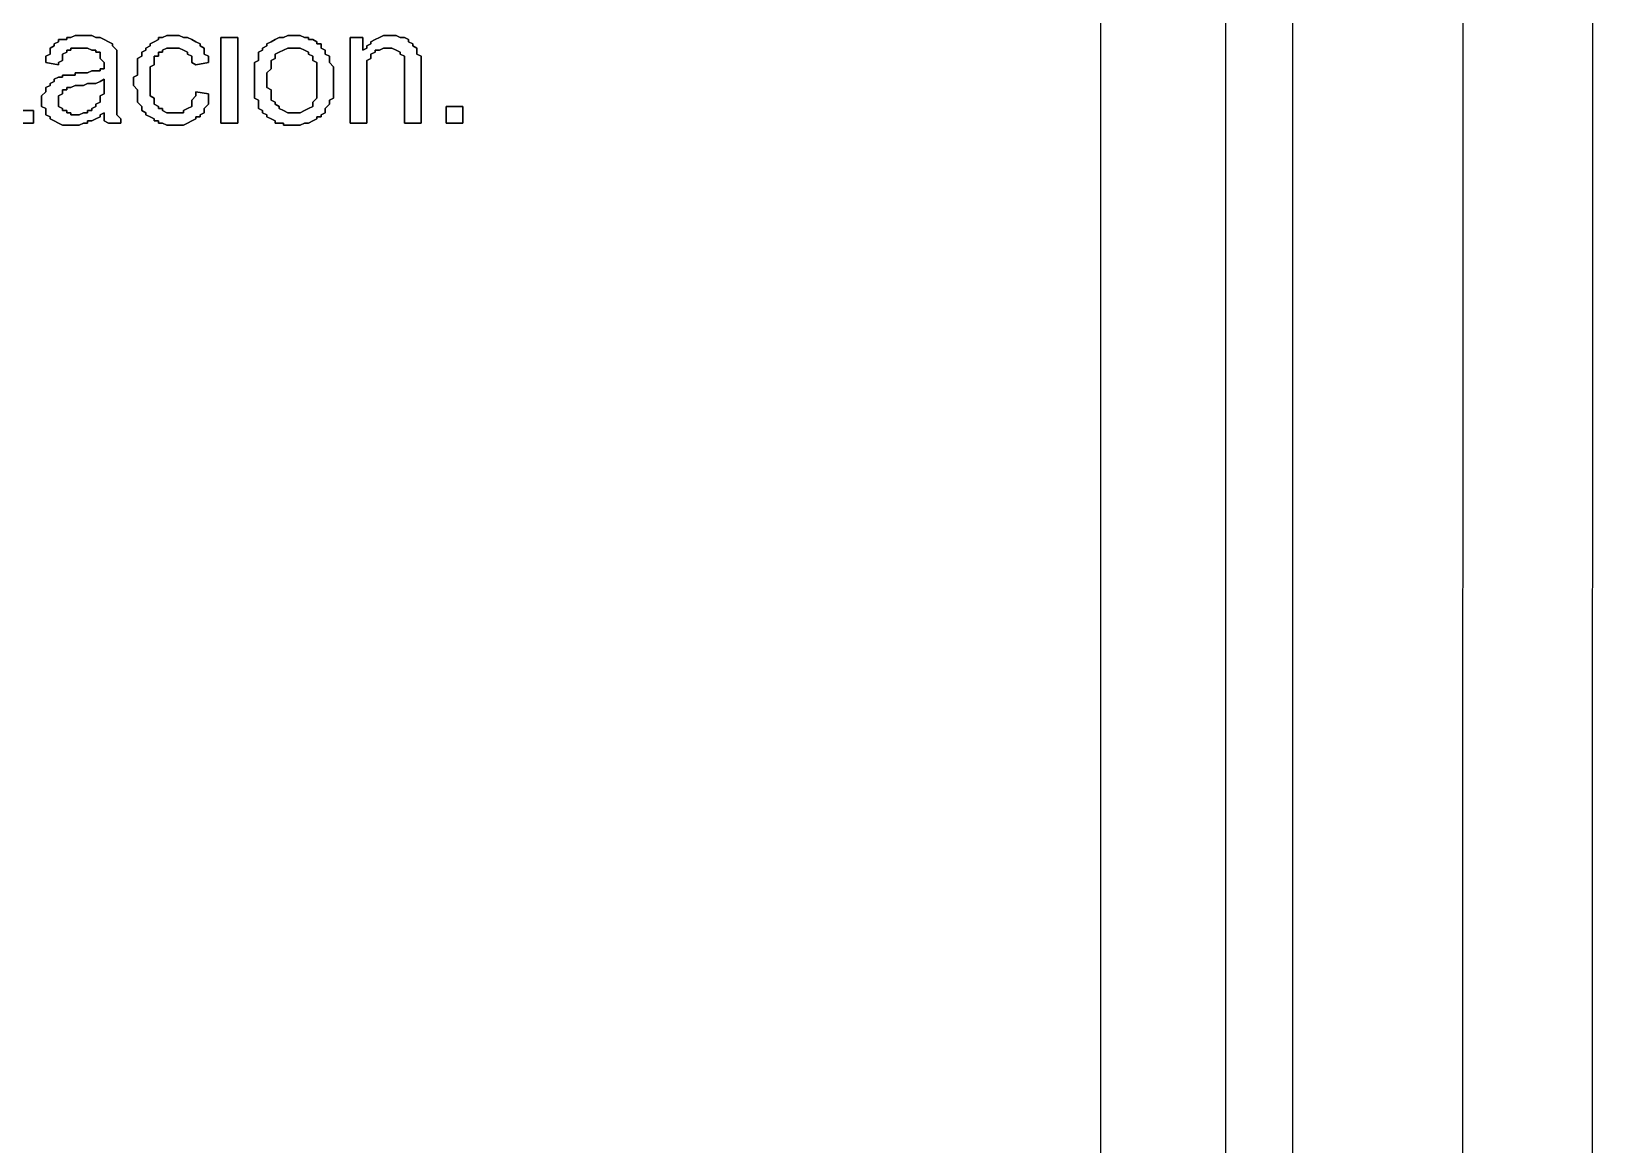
# Model space of a CAD drawing. Header units: metres. Extents: x 2.9 to 42.8, y 1.7 to 28.7.
# Drawn here: x 41.45 to 42.774, y 14.062 to 15.004 of the extents above; entities that cross this region are included whole.
import ezdxf

# ---------------------------------------------------------------- set-up
doc = ezdxf.new("R2010")
doc.units = ezdxf.units.M
doc.layers.add('GRIS', color=8, linetype='Continuous')
doc.layers.add('RGB_000_184_184', color=7, linetype='Continuous', true_color=0x00b8b8)

msp = doc.modelspace()

# ---------------------------------------------------------------- linework, layer by layer
at = {"layer": 'GRIS', "lineweight": -3}
for points in [[(41.4761, 14.9966), (41.4726, 14.9966), (41.4761, 14.9966)], [(41.4726, 14.9966), (41.4726, 14.9948), (41.4726, 14.9966)], [(41.4796, 14.9966), (41.4761, 14.9966), (41.4796, 14.9966)], [(41.4831, 14.9983), (41.4796, 14.9983), (41.4831, 14.9983)], [(41.4796, 14.9983), (41.4796, 14.9966), (41.4796, 14.9983)], [(41.4867, 15.0001), (41.4831, 14.9983), (41.4867, 15.0001)], [(41.4902, 15.0001), (41.4867, 15.0001), (41.4902, 15.0001)], [(41.4937, 15.0001), (41.4902, 15.0001), (41.4937, 15.0001)], [(41.4973, 15.0001), (41.4937, 15.0001), (41.4973, 15.0001)], [(41.5008, 15.0001), (41.4973, 15.0001), (41.5008, 15.0001)], [(41.5043, 14.9983), (41.5008, 15.0001), (41.5043, 14.9983)], [(41.5078, 14.9983), (41.5043, 14.9983), (41.5078, 14.9983)], [(41.5114, 14.9966), (41.5078, 14.9983), (41.5114, 14.9966)], [(41.5149, 14.9948), (41.5114, 14.9966), (41.5149, 14.9948)], [(41.5572, 14.9966), (41.5537, 14.9948), (41.5572, 14.9966)], [(41.5607, 14.9983), (41.5572, 14.9983), (41.5607, 14.9983)], [(41.5572, 14.9983), (41.5572, 14.9966), (41.5572, 14.9983)], [(41.5643, 15.0001), (41.5607, 14.9983), (41.5643, 15.0001)], [(41.5678, 15.0001), (41.5643, 15.0001), (41.5678, 15.0001)], [(41.5713, 15.0001), (41.5678, 15.0001), (41.5713, 15.0001)], [(41.5749, 15.0001), (41.5713, 15.0001), (41.5749, 15.0001)], [(41.5784, 14.9983), (41.5749, 15.0001), (41.5784, 14.9983)], [(41.5819, 14.9983), (41.5784, 14.9983), (41.5819, 14.9983)], [(41.5854, 14.9966), (41.5819, 14.9983), (41.5854, 14.9966)], [(41.589, 14.9948), (41.5854, 14.9966), (41.589, 14.9948)], [(41.6243, 14.9983), (41.6101, 14.9983), (41.6243, 14.9983)], [(41.6101, 14.9983), (41.6101, 14.926), (41.6101, 14.9983)], [(41.6243, 14.926), (41.6243, 14.9983), (41.6243, 14.926)], [(41.656, 14.9966), (41.6525, 14.9948), (41.656, 14.9966)], [(41.6595, 14.9983), (41.656, 14.9966), (41.6595, 14.9983)], [(41.6631, 14.9983), (41.6595, 14.9983), (41.6631, 14.9983)], [(41.6666, 15.0001), (41.6631, 14.9983), (41.6666, 15.0001)], [(41.6701, 15.0001), (41.6666, 15.0001), (41.6701, 15.0001)], [(41.6736, 15.0001), (41.6701, 15.0001), (41.6736, 15.0001)], [(41.6772, 15.0001), (41.6736, 15.0001), (41.6772, 15.0001)], [(41.6807, 14.9983), (41.6772, 15.0001), (41.6807, 14.9983)], [(41.6842, 14.9983), (41.6807, 14.9983), (41.6842, 14.9983)], [(41.6842, 14.9966), (41.6842, 14.9983), (41.6842, 14.9966)], [(41.6878, 14.9966), (41.6842, 14.9966), (41.6878, 14.9966)], [(41.6913, 14.9948), (41.6878, 14.9966), (41.6913, 14.9948)], [(41.7301, 14.9983), (41.7195, 14.9983), (41.7301, 14.9983)], [(41.7195, 14.9983), (41.7195, 14.926), (41.7195, 14.9983)], [(41.7301, 14.9878), (41.7301, 14.9983), (41.7301, 14.9878)], [(41.7407, 14.9966), (41.7371, 14.9948), (41.7407, 14.9966)], [(41.7442, 14.9983), (41.7407, 14.9966), (41.7442, 14.9983)], [(41.7477, 15.0001), (41.7442, 14.9983), (41.7477, 15.0001)], [(41.7512, 15.0001), (41.7477, 15.0001), (41.7512, 15.0001)], [(41.7548, 15.0001), (41.7512, 15.0001), (41.7548, 15.0001)], [(41.7583, 15.0001), (41.7548, 15.0001), (41.7583, 15.0001)], [(41.7618, 14.9983), (41.7583, 15.0001), (41.7618, 14.9983)], [(41.7654, 14.9983), (41.7618, 14.9983), (41.7654, 14.9983)], [(41.7689, 14.9966), (41.7654, 14.9983), (41.7689, 14.9966)], [(41.7689, 14.9948), (41.7689, 14.9966), (41.7689, 14.9948)], [(41.4655, 14.9842), (41.462, 14.9825), (41.4655, 14.9842)], [(41.462, 14.9825), (41.462, 14.9807), (41.462, 14.9825)], [(41.469, 14.9913), (41.4655, 14.9895), (41.469, 14.9913)], [(41.4655, 14.9895), (41.4655, 14.9878), (41.4655, 14.9895)], [(41.4655, 14.9878), (41.4655, 14.9842), (41.4655, 14.9878)], [(41.4726, 14.9948), (41.469, 14.9931), (41.4726, 14.9948)], [(41.469, 14.9931), (41.469, 14.9913), (41.469, 14.9931)], [(41.4761, 14.9842), (41.4796, 14.986), (41.4761, 14.9842)], [(41.4761, 14.9825), (41.4761, 14.9842), (41.4761, 14.9825)], [(41.4761, 14.9789), (41.4761, 14.9825), (41.4761, 14.9789)], [(41.4796, 14.986), (41.4796, 14.9878), (41.4796, 14.986)], [(41.4796, 14.9878), (41.4831, 14.9878), (41.4796, 14.9878)], [(41.4831, 14.9878), (41.4831, 14.9895), (41.4831, 14.9878)], [(41.4831, 14.9895), (41.4867, 14.9895), (41.4831, 14.9895)], [(41.4867, 14.9895), (41.4902, 14.9895), (41.4867, 14.9895)], [(41.4902, 14.9895), (41.4937, 14.9895), (41.4902, 14.9895)], [(41.4937, 14.9895), (41.4973, 14.9895), (41.4937, 14.9895)], [(41.4973, 14.9895), (41.5008, 14.9878), (41.4973, 14.9895)], [(41.5008, 14.9878), (41.5043, 14.9878), (41.5008, 14.9878)], [(41.5043, 14.9878), (41.5043, 14.986), (41.5043, 14.9878)], [(41.5043, 14.986), (41.5078, 14.986), (41.5043, 14.986)], [(41.5078, 14.986), (41.5078, 14.9842), (41.5078, 14.986)], [(41.5078, 14.9842), (41.5078, 14.9825), (41.5078, 14.9842)], [(41.5078, 14.9825), (41.5078, 14.9807), (41.5078, 14.9825)], [(41.5184, 14.9931), (41.5149, 14.9948), (41.5184, 14.9931)], [(41.5184, 14.9913), (41.5184, 14.9931), (41.5184, 14.9913)], [(41.5219, 14.9878), (41.5184, 14.9913), (41.5219, 14.9878)], [(41.5219, 14.986), (41.5219, 14.9878), (41.5219, 14.986)], [(41.5219, 14.9842), (41.5219, 14.986), (41.5219, 14.9842)], [(41.5219, 14.9825), (41.5219, 14.9842), (41.5219, 14.9825)], [(41.5219, 14.9807), (41.5219, 14.9825), (41.5219, 14.9807)], [(41.5431, 14.9825), (41.5396, 14.9807), (41.5431, 14.9825)], [(41.5466, 14.9878), (41.5431, 14.986), (41.5466, 14.9878)], [(41.5431, 14.986), (41.5431, 14.9842), (41.5431, 14.986)], [(41.5431, 14.9842), (41.5431, 14.9825), (41.5431, 14.9842)], [(41.5502, 14.9913), (41.5466, 14.9895), (41.5502, 14.9913)], [(41.5466, 14.9895), (41.5466, 14.9878), (41.5466, 14.9895)], [(41.5537, 14.9948), (41.5502, 14.9931), (41.5537, 14.9948)], [(41.5502, 14.9931), (41.5502, 14.9913), (41.5502, 14.9931)], [(41.5537, 14.9807), (41.5537, 14.9825), (41.5537, 14.9807)], [(41.5537, 14.9825), (41.5572, 14.9825), (41.5537, 14.9825)], [(41.5572, 14.9842), (41.5572, 14.986), (41.5572, 14.9842)], [(41.5572, 14.986), (41.5607, 14.986), (41.5572, 14.986)], [(41.5572, 14.9825), (41.5572, 14.9842), (41.5572, 14.9825)], [(41.5607, 14.9878), (41.5643, 14.9895), (41.5607, 14.9878)], [(41.5607, 14.986), (41.5607, 14.9878), (41.5607, 14.986)], [(41.5643, 14.9895), (41.5678, 14.9895), (41.5643, 14.9895)], [(41.5678, 14.9895), (41.5713, 14.9895), (41.5678, 14.9895)], [(41.5713, 14.9895), (41.5749, 14.9895), (41.5713, 14.9895)], [(41.5749, 14.9895), (41.5784, 14.9878), (41.5749, 14.9895)], [(41.5784, 14.9878), (41.5819, 14.986), (41.5784, 14.9878)], [(41.5819, 14.986), (41.5819, 14.9842), (41.5819, 14.986)], [(41.5819, 14.9842), (41.5854, 14.9825), (41.5819, 14.9842)], [(41.5854, 14.9825), (41.5854, 14.9807), (41.5854, 14.9825)], [(41.5925, 14.9931), (41.589, 14.9948), (41.5925, 14.9931)], [(41.5925, 14.9913), (41.5925, 14.9931), (41.5925, 14.9913)], [(41.596, 14.9895), (41.5925, 14.9913), (41.596, 14.9895)], [(41.596, 14.9878), (41.596, 14.9895), (41.596, 14.9878)], [(41.596, 14.9842), (41.596, 14.9878), (41.596, 14.9842)], [(41.5996, 14.9825), (41.596, 14.9842), (41.5996, 14.9825)], [(41.5996, 14.9807), (41.5996, 14.9825), (41.5996, 14.9807)], [(41.6454, 14.9878), (41.6419, 14.986), (41.6454, 14.9878)], [(41.6419, 14.986), (41.6419, 14.9842), (41.6419, 14.986)], [(41.6419, 14.9842), (41.6419, 14.9825), (41.6419, 14.9842)], [(41.6419, 14.9825), (41.6419, 14.9789), (41.6419, 14.9825)], [(41.6489, 14.9913), (41.6454, 14.9895), (41.6489, 14.9913)], [(41.6454, 14.9895), (41.6454, 14.9878), (41.6454, 14.9895)], [(41.6525, 14.9948), (41.6489, 14.9931), (41.6525, 14.9948)], [(41.6489, 14.9931), (41.6489, 14.9913), (41.6489, 14.9931)], [(41.656, 14.9842), (41.6595, 14.986), (41.656, 14.9842)], [(41.656, 14.9825), (41.656, 14.9842), (41.656, 14.9825)], [(41.656, 14.9807), (41.656, 14.9825), (41.656, 14.9807)], [(41.6595, 14.986), (41.6631, 14.9878), (41.6595, 14.986)], [(41.6631, 14.9878), (41.6666, 14.9895), (41.6631, 14.9878)], [(41.6666, 14.9895), (41.6701, 14.9895), (41.6666, 14.9895)], [(41.6701, 14.9895), (41.6736, 14.9895), (41.6701, 14.9895)], [(41.6736, 14.9895), (41.6772, 14.9895), (41.6736, 14.9895)], [(41.6772, 14.9895), (41.6807, 14.9878), (41.6772, 14.9895)], [(41.6807, 14.9878), (41.6842, 14.986), (41.6807, 14.9878)], [(41.6842, 14.986), (41.6842, 14.9842), (41.6842, 14.986)], [(41.6842, 14.9842), (41.6878, 14.9825), (41.6842, 14.9842)], [(41.6878, 14.9825), (41.6878, 14.9807), (41.6878, 14.9825)], [(41.6913, 14.9931), (41.6913, 14.9948), (41.6913, 14.9931)], [(41.6948, 14.9931), (41.6913, 14.9931), (41.6948, 14.9931)], [(41.6948, 14.9913), (41.6948, 14.9931), (41.6948, 14.9913)], [(41.6948, 14.9895), (41.6948, 14.9913), (41.6948, 14.9895)], [(41.6983, 14.9878), (41.6948, 14.9895), (41.6983, 14.9878)], [(41.6983, 14.986), (41.6983, 14.9878), (41.6983, 14.986)], [(41.6983, 14.9842), (41.6983, 14.986), (41.6983, 14.9842)], [(41.7019, 14.9825), (41.6983, 14.9842), (41.7019, 14.9825)], [(41.7019, 14.9807), (41.7019, 14.9825), (41.7019, 14.9807)], [(41.7336, 14.9895), (41.7301, 14.9878), (41.7336, 14.9895)], [(41.7371, 14.9931), (41.7336, 14.9913), (41.7371, 14.9931)], [(41.7336, 14.9913), (41.7336, 14.9895), (41.7336, 14.9913)], [(41.7371, 14.9948), (41.7371, 14.9931), (41.7371, 14.9948)], [(41.7371, 14.9842), (41.7407, 14.986), (41.7371, 14.9842)], [(41.7371, 14.9825), (41.7371, 14.9842), (41.7371, 14.9825)], [(41.7371, 14.9807), (41.7371, 14.9825), (41.7371, 14.9807)], [(41.7407, 14.986), (41.7407, 14.9878), (41.7407, 14.986)], [(41.7407, 14.9878), (41.7442, 14.9878), (41.7407, 14.9878)], [(41.7442, 14.9878), (41.7477, 14.9895), (41.7442, 14.9878)], [(41.7477, 14.9895), (41.7512, 14.9895), (41.7477, 14.9895)], [(41.7512, 14.9895), (41.7548, 14.9895), (41.7512, 14.9895)], [(41.7548, 14.9895), (41.7583, 14.9878), (41.7548, 14.9895)], [(41.7583, 14.9878), (41.7618, 14.986), (41.7583, 14.9878)], [(41.7618, 14.986), (41.7618, 14.9842), (41.7618, 14.986)], [(41.7618, 14.9842), (41.7654, 14.9825), (41.7618, 14.9842)], [(41.7654, 14.9825), (41.7654, 14.9807), (41.7654, 14.9825)], [(41.7724, 14.9931), (41.7689, 14.9948), (41.7724, 14.9931)], [(41.7724, 14.9913), (41.7724, 14.9931), (41.7724, 14.9913)], [(41.7759, 14.9895), (41.7724, 14.9913), (41.7759, 14.9895)], [(41.7759, 14.9878), (41.7759, 14.9895), (41.7759, 14.9878)], [(41.7759, 14.9842), (41.7759, 14.9878), (41.7759, 14.9842)], [(41.7795, 14.9825), (41.7759, 14.9842), (41.7795, 14.9825)], [(41.7795, 14.9807), (41.7795, 14.9825), (41.7795, 14.9807)], [(41.462, 14.9807), (41.462, 14.9772), (41.462, 14.9807)], [(41.462, 14.9772), (41.4726, 14.9754), (41.462, 14.9772)], [(41.4726, 14.9772), (41.4761, 14.9789), (41.4726, 14.9772)], [(41.4726, 14.9754), (41.4726, 14.9772), (41.4726, 14.9754)], [(41.5008, 14.9701), (41.4973, 14.9684), (41.5008, 14.9701)], [(41.5043, 14.9701), (41.5008, 14.9701), (41.5043, 14.9701)], [(41.5078, 14.9701), (41.5043, 14.9701), (41.5078, 14.9701)], [(41.5078, 14.9807), (41.5114, 14.9772), (41.5078, 14.9807)], [(41.5114, 14.9719), (41.5078, 14.9719), (41.5114, 14.9719)], [(41.5078, 14.9719), (41.5078, 14.9701), (41.5078, 14.9719)], [(41.5114, 14.9772), (41.5114, 14.9754), (41.5114, 14.9772)], [(41.5114, 14.9754), (41.5114, 14.9719), (41.5114, 14.9754)], [(41.5219, 14.9772), (41.5219, 14.9807), (41.5219, 14.9772)], [(41.5219, 14.9754), (41.5219, 14.9772), (41.5219, 14.9754)], [(41.5219, 14.9719), (41.5219, 14.9754), (41.5219, 14.9719)], [(41.5219, 14.956), (41.5219, 14.9719), (41.5219, 14.956)], [(41.5396, 14.9807), (41.5396, 14.9789), (41.5396, 14.9807)], [(41.5396, 14.9789), (41.5396, 14.9772), (41.5396, 14.9789)], [(41.5396, 14.9772), (41.5396, 14.9737), (41.5396, 14.9772)], [(41.5396, 14.9737), (41.5396, 14.9719), (41.5396, 14.9737)], [(41.5396, 14.9719), (41.5396, 14.9701), (41.5396, 14.9719)], [(41.5396, 14.9701), (41.5396, 14.9666), (41.5396, 14.9701)], [(41.5502, 14.9737), (41.5537, 14.9754), (41.5502, 14.9737)], [(41.5502, 14.9719), (41.5502, 14.9737), (41.5502, 14.9719)], [(41.5502, 14.9684), (41.5502, 14.9719), (41.5502, 14.9684)], [(41.5537, 14.9789), (41.5537, 14.9807), (41.5537, 14.9789)], [(41.5537, 14.9754), (41.5537, 14.9789), (41.5537, 14.9754)], [(41.5854, 14.9807), (41.5854, 14.9772), (41.5854, 14.9807)], [(41.5854, 14.9772), (41.589, 14.9754), (41.5854, 14.9772)], [(41.589, 14.9754), (41.5996, 14.9772), (41.589, 14.9754)], [(41.5996, 14.9772), (41.5996, 14.9807), (41.5996, 14.9772)], [(41.6419, 14.9789), (41.6384, 14.9772), (41.6419, 14.9789)], [(41.6384, 14.9772), (41.6384, 14.9754), (41.6384, 14.9772)], [(41.6384, 14.9754), (41.6384, 14.9719), (41.6384, 14.9754)], [(41.6384, 14.9719), (41.6384, 14.9701), (41.6384, 14.9719)], [(41.6384, 14.9701), (41.6384, 14.9684), (41.6384, 14.9701)], [(41.6489, 14.9684), (41.6525, 14.9719), (41.6489, 14.9684)], [(41.6525, 14.9789), (41.656, 14.9807), (41.6525, 14.9789)], [(41.6525, 14.9772), (41.6525, 14.9789), (41.6525, 14.9772)], [(41.6525, 14.9754), (41.6525, 14.9772), (41.6525, 14.9754)], [(41.6525, 14.9737), (41.6525, 14.9754), (41.6525, 14.9737)], [(41.6525, 14.9719), (41.6525, 14.9737), (41.6525, 14.9719)], [(41.6878, 14.9807), (41.6878, 14.9789), (41.6878, 14.9807)], [(41.6878, 14.9789), (41.6913, 14.9772), (41.6878, 14.9789)], [(41.6913, 14.9772), (41.6913, 14.9754), (41.6913, 14.9772)], [(41.6913, 14.9754), (41.6913, 14.9737), (41.6913, 14.9754)], [(41.6913, 14.9737), (41.6913, 14.9701), (41.6913, 14.9737)], [(41.6913, 14.9701), (41.6913, 14.9684), (41.6913, 14.9701)], [(41.7019, 14.9789), (41.7019, 14.9807), (41.7019, 14.9789)], [(41.7019, 14.9772), (41.7019, 14.9789), (41.7019, 14.9772)], [(41.7054, 14.9737), (41.7019, 14.9772), (41.7054, 14.9737)], [(41.7054, 14.9719), (41.7054, 14.9737), (41.7054, 14.9719)], [(41.7054, 14.9701), (41.7054, 14.9719), (41.7054, 14.9701)], [(41.7054, 14.9666), (41.7054, 14.9701), (41.7054, 14.9666)], [(41.7336, 14.9789), (41.7371, 14.9807), (41.7336, 14.9789)], [(41.7336, 14.9772), (41.7336, 14.9789), (41.7336, 14.9772)], [(41.7336, 14.9754), (41.7336, 14.9772), (41.7336, 14.9754)], [(41.7336, 14.9737), (41.7336, 14.9754), (41.7336, 14.9737)], [(41.7336, 14.9701), (41.7336, 14.9737), (41.7336, 14.9701)], [(41.7336, 14.9666), (41.7336, 14.9701), (41.7336, 14.9666)], [(41.7654, 14.9807), (41.7654, 14.9772), (41.7654, 14.9807)], [(41.7654, 14.9772), (41.7654, 14.9754), (41.7654, 14.9772)], [(41.7654, 14.9754), (41.7654, 14.9737), (41.7654, 14.9754)], [(41.7654, 14.9737), (41.7654, 14.9701), (41.7654, 14.9737)], [(41.7654, 14.9701), (41.7654, 14.926), (41.7654, 14.9701)], [(41.7795, 14.9789), (41.7795, 14.9807), (41.7795, 14.9789)], [(41.7795, 14.9754), (41.7795, 14.9789), (41.7795, 14.9754)], [(41.7795, 14.9737), (41.7795, 14.9754), (41.7795, 14.9737)], [(41.7795, 14.9701), (41.7795, 14.9737), (41.7795, 14.9701)], [(41.7795, 14.926), (41.7795, 14.9701), (41.7795, 14.926)], [(41.4655, 14.9578), (41.462, 14.956), (41.4655, 14.9578)], [(41.462, 14.956), (41.462, 14.9542), (41.462, 14.956)], [(41.469, 14.9613), (41.4655, 14.9595), (41.469, 14.9613)], [(41.4655, 14.9595), (41.4655, 14.9578), (41.4655, 14.9595)], [(41.4726, 14.9648), (41.469, 14.9631), (41.4726, 14.9648)], [(41.469, 14.9631), (41.469, 14.9613), (41.469, 14.9631)], [(41.4761, 14.9648), (41.4726, 14.9648), (41.4761, 14.9648)], [(41.4796, 14.9666), (41.4761, 14.9666), (41.4796, 14.9666)], [(41.4761, 14.9666), (41.4761, 14.9648), (41.4761, 14.9666)], [(41.4831, 14.9666), (41.4796, 14.9666), (41.4831, 14.9666)], [(41.4796, 14.9542), (41.4796, 14.956), (41.4796, 14.9542)], [(41.4796, 14.956), (41.4831, 14.956), (41.4796, 14.956)], [(41.4867, 14.9666), (41.4831, 14.9666), (41.4867, 14.9666)], [(41.4831, 14.956), (41.4867, 14.9578), (41.4831, 14.956)], [(41.4902, 14.9684), (41.4867, 14.9684), (41.4902, 14.9684)], [(41.4867, 14.9684), (41.4867, 14.9666), (41.4867, 14.9684)], [(41.4867, 14.9578), (41.4902, 14.9578), (41.4867, 14.9578)], [(41.4937, 14.9684), (41.4902, 14.9684), (41.4937, 14.9684)], [(41.4902, 14.9578), (41.4937, 14.9578), (41.4902, 14.9578)], [(41.4973, 14.9684), (41.4937, 14.9684), (41.4973, 14.9684)], [(41.4937, 14.9578), (41.4973, 14.9595), (41.4937, 14.9578)], [(41.4973, 14.9595), (41.5008, 14.9595), (41.4973, 14.9595)], [(41.5008, 14.9595), (41.5043, 14.9595), (41.5008, 14.9595)], [(41.5043, 14.9595), (41.5078, 14.9613), (41.5043, 14.9595)], [(41.5078, 14.9613), (41.5114, 14.9631), (41.5078, 14.9613)], [(41.5114, 14.9631), (41.5114, 14.9578), (41.5114, 14.9631)], [(41.5114, 14.9578), (41.5114, 14.9542), (41.5114, 14.9578)], [(41.5219, 14.9525), (41.5219, 14.956), (41.5219, 14.9525)], [(41.5396, 14.9666), (41.5361, 14.9648), (41.5396, 14.9666)], [(41.5361, 14.9648), (41.5361, 14.9613), (41.5361, 14.9648)], [(41.5361, 14.9613), (41.5361, 14.9595), (41.5361, 14.9613)], [(41.5361, 14.9595), (41.5361, 14.9578), (41.5361, 14.9595)], [(41.5361, 14.9578), (41.5396, 14.9542), (41.5361, 14.9578)], [(41.5502, 14.9666), (41.5502, 14.9684), (41.5502, 14.9666)], [(41.5502, 14.9631), (41.5502, 14.9666), (41.5502, 14.9631)], [(41.5502, 14.9613), (41.5502, 14.9631), (41.5502, 14.9613)], [(41.5502, 14.9595), (41.5502, 14.9613), (41.5502, 14.9595)], [(41.5502, 14.956), (41.5502, 14.9595), (41.5502, 14.956)], [(41.5502, 14.9542), (41.5502, 14.956), (41.5502, 14.9542)], [(41.6384, 14.9684), (41.6384, 14.9648), (41.6384, 14.9684)], [(41.6384, 14.9648), (41.6384, 14.9613), (41.6384, 14.9648)], [(41.6384, 14.9613), (41.6384, 14.9595), (41.6384, 14.9613)], [(41.6384, 14.9595), (41.6384, 14.9578), (41.6384, 14.9595)], [(41.6384, 14.9578), (41.6384, 14.9542), (41.6384, 14.9578)], [(41.6489, 14.9666), (41.6489, 14.9684), (41.6489, 14.9666)], [(41.6489, 14.9631), (41.6489, 14.9666), (41.6489, 14.9631)], [(41.6489, 14.9613), (41.6489, 14.9631), (41.6489, 14.9613)], [(41.6489, 14.9595), (41.6489, 14.9613), (41.6489, 14.9595)], [(41.6489, 14.956), (41.6489, 14.9595), (41.6489, 14.956)], [(41.6525, 14.9542), (41.6489, 14.956), (41.6525, 14.9542)], [(41.6913, 14.9684), (41.6913, 14.9648), (41.6913, 14.9684)], [(41.6913, 14.9648), (41.6913, 14.9631), (41.6913, 14.9648)], [(41.6913, 14.9631), (41.6913, 14.9613), (41.6913, 14.9631)], [(41.6913, 14.9613), (41.6913, 14.9578), (41.6913, 14.9613)], [(41.6913, 14.9578), (41.6913, 14.956), (41.6913, 14.9578)], [(41.6913, 14.956), (41.6913, 14.9525), (41.6913, 14.956)], [(41.7054, 14.9648), (41.7054, 14.9666), (41.7054, 14.9648)], [(41.7054, 14.9631), (41.7054, 14.9648), (41.7054, 14.9631)], [(41.7054, 14.9595), (41.7054, 14.9631), (41.7054, 14.9595)], [(41.7054, 14.9578), (41.7054, 14.9595), (41.7054, 14.9578)], [(41.7054, 14.9542), (41.7054, 14.9578), (41.7054, 14.9542)], [(41.7336, 14.9648), (41.7336, 14.9666), (41.7336, 14.9648)], [(41.7336, 14.926), (41.7336, 14.9648), (41.7336, 14.926)], [(41.462, 14.9525), (41.4584, 14.949), (41.462, 14.9525)], [(41.4584, 14.949), (41.4584, 14.9472), (41.4584, 14.949)], [(41.4584, 14.9472), (41.4584, 14.9454), (41.4584, 14.9472)], [(41.4584, 14.9454), (41.4584, 14.9419), (41.4584, 14.9454)], [(41.462, 14.9542), (41.462, 14.9525), (41.462, 14.9542)], [(41.4726, 14.949), (41.4761, 14.9507), (41.4726, 14.949)], [(41.4726, 14.9472), (41.4726, 14.949), (41.4726, 14.9472)], [(41.4726, 14.9454), (41.4726, 14.9472), (41.4726, 14.9454)], [(41.4726, 14.9437), (41.4726, 14.9454), (41.4726, 14.9437)], [(41.4726, 14.9401), (41.4726, 14.9437), (41.4726, 14.9401)], [(41.4761, 14.9525), (41.4761, 14.9542), (41.4761, 14.9525)], [(41.4761, 14.9542), (41.4796, 14.9542), (41.4761, 14.9542)], [(41.4761, 14.9507), (41.4761, 14.9525), (41.4761, 14.9507)], [(41.5078, 14.9437), (41.5043, 14.9419), (41.5078, 14.9437)], [(41.5114, 14.9507), (41.5078, 14.949), (41.5114, 14.9507)], [(41.5078, 14.949), (41.5078, 14.9472), (41.5078, 14.949)], [(41.5078, 14.9472), (41.5078, 14.9454), (41.5078, 14.9472)], [(41.5078, 14.9454), (41.5078, 14.9437), (41.5078, 14.9454)], [(41.5114, 14.9542), (41.5114, 14.9507), (41.5114, 14.9542)], [(41.5219, 14.949), (41.5219, 14.9525), (41.5219, 14.949)], [(41.5219, 14.9454), (41.5219, 14.949), (41.5219, 14.9454)], [(41.5219, 14.9437), (41.5219, 14.9454), (41.5219, 14.9437)], [(41.5219, 14.9401), (41.5219, 14.9437), (41.5219, 14.9401)], [(41.5396, 14.9542), (41.5396, 14.9525), (41.5396, 14.9542)], [(41.5396, 14.9525), (41.5396, 14.949), (41.5396, 14.9525)], [(41.5396, 14.949), (41.5396, 14.9472), (41.5396, 14.949)], [(41.5396, 14.9472), (41.5396, 14.9454), (41.5396, 14.9472)], [(41.5396, 14.9454), (41.5396, 14.9437), (41.5396, 14.9454)], [(41.5396, 14.9437), (41.5431, 14.9401), (41.5396, 14.9437)], [(41.5502, 14.9507), (41.5502, 14.9542), (41.5502, 14.9507)], [(41.5502, 14.949), (41.5502, 14.9507), (41.5502, 14.949)], [(41.5537, 14.9472), (41.5502, 14.949), (41.5537, 14.9472)], [(41.5537, 14.9454), (41.5537, 14.9472), (41.5537, 14.9454)], [(41.5537, 14.9437), (41.5537, 14.9454), (41.5537, 14.9437)], [(41.5537, 14.9419), (41.5537, 14.9437), (41.5537, 14.9419)], [(41.589, 14.949), (41.5854, 14.9454), (41.589, 14.949)], [(41.5854, 14.9454), (41.5854, 14.9437), (41.5854, 14.9454)], [(41.5854, 14.9437), (41.5854, 14.9419), (41.5854, 14.9437)], [(41.589, 14.9525), (41.589, 14.9507), (41.589, 14.9525)], [(41.5996, 14.9507), (41.589, 14.9525), (41.5996, 14.9507)], [(41.589, 14.9507), (41.589, 14.949), (41.589, 14.9507)], [(41.5996, 14.949), (41.5996, 14.9507), (41.5996, 14.949)], [(41.5996, 14.9454), (41.5996, 14.949), (41.5996, 14.9454)], [(41.5996, 14.9437), (41.5996, 14.9454), (41.5996, 14.9437)], [(41.5996, 14.9419), (41.5996, 14.9437), (41.5996, 14.9419)], [(41.6384, 14.9542), (41.6384, 14.9525), (41.6384, 14.9542)], [(41.6384, 14.9525), (41.6384, 14.949), (41.6384, 14.9525)], [(41.6384, 14.949), (41.6384, 14.9472), (41.6384, 14.949)], [(41.6384, 14.9472), (41.6419, 14.9454), (41.6384, 14.9472)], [(41.6419, 14.9454), (41.6419, 14.9437), (41.6419, 14.9454)], [(41.6419, 14.9437), (41.6419, 14.9401), (41.6419, 14.9437)], [(41.6525, 14.9507), (41.6525, 14.9542), (41.6525, 14.9507)], [(41.6525, 14.949), (41.6525, 14.9507), (41.6525, 14.949)], [(41.6525, 14.9472), (41.6525, 14.949), (41.6525, 14.9472)], [(41.6525, 14.9454), (41.6525, 14.9472), (41.6525, 14.9454)], [(41.656, 14.9437), (41.6525, 14.9454), (41.656, 14.9437)], [(41.656, 14.9419), (41.656, 14.9437), (41.656, 14.9419)], [(41.6913, 14.9472), (41.6878, 14.9437), (41.6913, 14.9472)], [(41.6878, 14.9437), (41.6878, 14.9419), (41.6878, 14.9437)], [(41.6913, 14.9525), (41.6913, 14.9507), (41.6913, 14.9525)], [(41.6913, 14.9507), (41.6913, 14.949), (41.6913, 14.9507)], [(41.6913, 14.949), (41.6913, 14.9472), (41.6913, 14.949)], [(41.7019, 14.9454), (41.7054, 14.9472), (41.7019, 14.9454)], [(41.7019, 14.9437), (41.7019, 14.9454), (41.7019, 14.9437)], [(41.7019, 14.9419), (41.7019, 14.9437), (41.7019, 14.9419)], [(41.7054, 14.9525), (41.7054, 14.9542), (41.7054, 14.9525)], [(41.7054, 14.9507), (41.7054, 14.9525), (41.7054, 14.9507)], [(41.7054, 14.9472), (41.7054, 14.9507), (41.7054, 14.9472)], [(41.4514, 14.9366), (41.4196, 14.9366), (41.4514, 14.9366)], [(41.4514, 14.926), (41.4514, 14.9366), (41.4514, 14.926)], [(41.4584, 14.9419), (41.4584, 14.9401), (41.4584, 14.9419)], [(41.4584, 14.9401), (41.462, 14.9384), (41.4584, 14.9401)], [(41.462, 14.9384), (41.462, 14.9348), (41.462, 14.9384)], [(41.462, 14.9348), (41.462, 14.9331), (41.462, 14.9348)], [(41.462, 14.9331), (41.4655, 14.9313), (41.462, 14.9331)], [(41.4655, 14.9313), (41.4655, 14.9296), (41.4655, 14.9313)], [(41.4655, 14.9296), (41.469, 14.9278), (41.4655, 14.9296)], [(41.4761, 14.9384), (41.4726, 14.9401), (41.4761, 14.9384)], [(41.4761, 14.9366), (41.4761, 14.9384), (41.4761, 14.9366)], [(41.4796, 14.9366), (41.4761, 14.9366), (41.4796, 14.9366)], [(41.4796, 14.9348), (41.4796, 14.9366), (41.4796, 14.9348)], [(41.4831, 14.9348), (41.4796, 14.9348), (41.4831, 14.9348)], [(41.4831, 14.9331), (41.4831, 14.9348), (41.4831, 14.9331)], [(41.4867, 14.9331), (41.4831, 14.9331), (41.4867, 14.9331)], [(41.4902, 14.9331), (41.4867, 14.9331), (41.4902, 14.9331)], [(41.4937, 14.9348), (41.4902, 14.9331), (41.4937, 14.9348)], [(41.4973, 14.9348), (41.4937, 14.9348), (41.4973, 14.9348)], [(41.5008, 14.9366), (41.4973, 14.9366), (41.5008, 14.9366)], [(41.4973, 14.9366), (41.4973, 14.9348), (41.4973, 14.9366)], [(41.5043, 14.9401), (41.5008, 14.9384), (41.5043, 14.9401)], [(41.5008, 14.9384), (41.5008, 14.9366), (41.5008, 14.9384)], [(41.5008, 14.9278), (41.5043, 14.9296), (41.5008, 14.9278)], [(41.5043, 14.9419), (41.5043, 14.9401), (41.5043, 14.9419)], [(41.5043, 14.9296), (41.5078, 14.9313), (41.5043, 14.9296)], [(41.5078, 14.9331), (41.5114, 14.9348), (41.5078, 14.9331)], [(41.5078, 14.9313), (41.5078, 14.9331), (41.5078, 14.9313)], [(41.5114, 14.9348), (41.5114, 14.9331), (41.5114, 14.9348)], [(41.5114, 14.9331), (41.5114, 14.9296), (41.5114, 14.9331)], [(41.5114, 14.9296), (41.5114, 14.9278), (41.5114, 14.9296)], [(41.5219, 14.9384), (41.5219, 14.9401), (41.5219, 14.9384)], [(41.5219, 14.9366), (41.5219, 14.9384), (41.5219, 14.9366)], [(41.5219, 14.9348), (41.5219, 14.9366), (41.5219, 14.9348)], [(41.5219, 14.9331), (41.5219, 14.9348), (41.5219, 14.9331)], [(41.5255, 14.9296), (41.5219, 14.9331), (41.5255, 14.9296)], [(41.5255, 14.9278), (41.5255, 14.9296), (41.5255, 14.9278)], [(41.5431, 14.9401), (41.5431, 14.9384), (41.5431, 14.9401)], [(41.5431, 14.9384), (41.5431, 14.9366), (41.5431, 14.9384)], [(41.5431, 14.9366), (41.5466, 14.9348), (41.5431, 14.9366)], [(41.5466, 14.9348), (41.5466, 14.9331), (41.5466, 14.9348)], [(41.5466, 14.9331), (41.5502, 14.9313), (41.5466, 14.9331)], [(41.5502, 14.9313), (41.5537, 14.9296), (41.5502, 14.9313)], [(41.5572, 14.9401), (41.5537, 14.9419), (41.5572, 14.9401)], [(41.5537, 14.9296), (41.5537, 14.9278), (41.5537, 14.9296)], [(41.5572, 14.9384), (41.5572, 14.9401), (41.5572, 14.9384)], [(41.5607, 14.9384), (41.5572, 14.9384), (41.5607, 14.9384)], [(41.5607, 14.9366), (41.5607, 14.9384), (41.5607, 14.9366)], [(41.5643, 14.9348), (41.5607, 14.9366), (41.5643, 14.9348)], [(41.5678, 14.9348), (41.5643, 14.9348), (41.5678, 14.9348)], [(41.5713, 14.9348), (41.5678, 14.9348), (41.5713, 14.9348)], [(41.5749, 14.9348), (41.5713, 14.9348), (41.5749, 14.9348)], [(41.5784, 14.9348), (41.5749, 14.9348), (41.5784, 14.9348)], [(41.5819, 14.9384), (41.5784, 14.9366), (41.5819, 14.9384)], [(41.5784, 14.9366), (41.5784, 14.9348), (41.5784, 14.9366)], [(41.5854, 14.9401), (41.5819, 14.9384), (41.5854, 14.9401)], [(41.5854, 14.9419), (41.5854, 14.9401), (41.5854, 14.9419)], [(41.5854, 14.9278), (41.589, 14.9296), (41.5854, 14.9278)], [(41.589, 14.9296), (41.589, 14.9313), (41.589, 14.9296)], [(41.589, 14.9313), (41.5925, 14.9313), (41.589, 14.9313)], [(41.5925, 14.9331), (41.596, 14.9348), (41.5925, 14.9331)], [(41.5925, 14.9313), (41.5925, 14.9331), (41.5925, 14.9313)], [(41.596, 14.9384), (41.5996, 14.9419), (41.596, 14.9384)], [(41.596, 14.9366), (41.596, 14.9384), (41.596, 14.9366)], [(41.596, 14.9348), (41.596, 14.9366), (41.596, 14.9348)], [(41.6419, 14.9401), (41.6419, 14.9384), (41.6419, 14.9401)], [(41.6419, 14.9384), (41.6454, 14.9366), (41.6419, 14.9384)], [(41.6454, 14.9366), (41.6454, 14.9348), (41.6454, 14.9366)], [(41.6454, 14.9348), (41.6489, 14.9331), (41.6454, 14.9348)], [(41.6489, 14.9331), (41.6489, 14.9313), (41.6489, 14.9331)], [(41.6489, 14.9313), (41.6525, 14.9296), (41.6489, 14.9313)], [(41.6525, 14.9296), (41.656, 14.9278), (41.6525, 14.9296)], [(41.6595, 14.9401), (41.656, 14.9419), (41.6595, 14.9401)], [(41.6595, 14.9384), (41.6595, 14.9401), (41.6595, 14.9384)], [(41.6631, 14.9366), (41.6595, 14.9384), (41.6631, 14.9366)], [(41.6666, 14.9348), (41.6631, 14.9366), (41.6666, 14.9348)], [(41.6701, 14.9348), (41.6666, 14.9348), (41.6701, 14.9348)], [(41.6736, 14.9348), (41.6701, 14.9348), (41.6736, 14.9348)], [(41.6772, 14.9348), (41.6736, 14.9348), (41.6772, 14.9348)], [(41.6807, 14.9366), (41.6772, 14.9348), (41.6807, 14.9366)], [(41.6842, 14.9384), (41.6807, 14.9366), (41.6842, 14.9384)], [(41.6878, 14.9401), (41.6842, 14.9384), (41.6878, 14.9401)], [(41.6878, 14.9419), (41.6878, 14.9401), (41.6878, 14.9419)], [(41.6878, 14.9278), (41.6913, 14.9296), (41.6878, 14.9278)], [(41.6913, 14.9296), (41.6913, 14.9313), (41.6913, 14.9296)], [(41.6913, 14.9313), (41.6948, 14.9313), (41.6913, 14.9313)], [(41.6948, 14.9331), (41.6983, 14.9348), (41.6948, 14.9331)], [(41.6948, 14.9313), (41.6948, 14.9331), (41.6948, 14.9313)], [(41.6983, 14.9384), (41.7019, 14.9419), (41.6983, 14.9384)], [(41.6983, 14.9366), (41.6983, 14.9384), (41.6983, 14.9366)], [(41.6983, 14.9348), (41.6983, 14.9366), (41.6983, 14.9348)], [(41.8148, 14.9401), (41.8006, 14.9401), (41.8148, 14.9401)], [(41.8006, 14.9401), (41.8006, 14.926), (41.8006, 14.9401)], [(41.8148, 14.926), (41.8148, 14.9401), (41.8148, 14.926)], [(41.3879, 14.926), (41.4514, 14.926), (41.3879, 14.926)], [(41.469, 14.9278), (41.4726, 14.926), (41.469, 14.9278)], [(41.4726, 14.926), (41.4761, 14.9243), (41.4726, 14.926)], [(41.4761, 14.9243), (41.4796, 14.9243), (41.4761, 14.9243)], [(41.4796, 14.9243), (41.4831, 14.9243), (41.4796, 14.9243)], [(41.4831, 14.9243), (41.4867, 14.9243), (41.4831, 14.9243)], [(41.4867, 14.9243), (41.4902, 14.9243), (41.4867, 14.9243)], [(41.4902, 14.9243), (41.4937, 14.926), (41.4902, 14.9243)], [(41.4937, 14.926), (41.4973, 14.926), (41.4937, 14.926)], [(41.4973, 14.926), (41.4973, 14.9278), (41.4973, 14.926)], [(41.4973, 14.9278), (41.5008, 14.9278), (41.4973, 14.9278)], [(41.5114, 14.9278), (41.5149, 14.926), (41.5114, 14.9278)], [(41.5149, 14.926), (41.5255, 14.926), (41.5149, 14.926)], [(41.5255, 14.926), (41.5255, 14.9278), (41.5255, 14.926)], [(41.5537, 14.9278), (41.5572, 14.9278), (41.5537, 14.9278)], [(41.5572, 14.9278), (41.5572, 14.926), (41.5572, 14.9278)], [(41.5572, 14.926), (41.5607, 14.926), (41.5572, 14.926)], [(41.5607, 14.926), (41.5643, 14.9243), (41.5607, 14.926)], [(41.5643, 14.9243), (41.5678, 14.9243), (41.5643, 14.9243)], [(41.5678, 14.9243), (41.5713, 14.9243), (41.5678, 14.9243)], [(41.5713, 14.9243), (41.5749, 14.9243), (41.5713, 14.9243)], [(41.5749, 14.9243), (41.5784, 14.9243), (41.5749, 14.9243)], [(41.5784, 14.9243), (41.5819, 14.926), (41.5784, 14.9243)], [(41.5819, 14.926), (41.5854, 14.9278), (41.5819, 14.926)], [(41.6101, 14.926), (41.6243, 14.926), (41.6101, 14.926)], [(41.656, 14.9278), (41.656, 14.926), (41.656, 14.9278)], [(41.656, 14.926), (41.6595, 14.926), (41.656, 14.926)], [(41.6595, 14.926), (41.6631, 14.926), (41.6595, 14.926)], [(41.6631, 14.926), (41.6631, 14.9243), (41.6631, 14.926)], [(41.6631, 14.9243), (41.6666, 14.9243), (41.6631, 14.9243)], [(41.6666, 14.9243), (41.6701, 14.9243), (41.6666, 14.9243)], [(41.6701, 14.9243), (41.6736, 14.9243), (41.6701, 14.9243)], [(41.6736, 14.9243), (41.6772, 14.9243), (41.6736, 14.9243)], [(41.6772, 14.9243), (41.6807, 14.926), (41.6772, 14.9243)], [(41.6807, 14.926), (41.6842, 14.926), (41.6807, 14.926)], [(41.6842, 14.926), (41.6878, 14.9278), (41.6842, 14.926)], [(41.7195, 14.926), (41.7336, 14.926), (41.7195, 14.926)], [(41.7654, 14.926), (41.7795, 14.926), (41.7654, 14.926)], [(41.8006, 14.926), (41.8148, 14.926), (41.8006, 14.926)]]:
    msp.add_lwpolyline(points, dxfattribs=at)
at = {"layer": 'RGB_000_184_184', "lineweight": -3}
for points in [[(42.6614, 27.7689), (42.6649, 27.6966), (42.7743, 27.6966), (42.7673, 2.5065), (42.6579, 2.7711), (42.6649, 27.6966)], [(42.3545, 25.1248), (42.3545, 10.9432)], [(42.4603, 23.0434), (42.5168, 23.0434), (42.5168, 9.3521)], [(42.4603, 23.0434), (42.4603, 9.3521), (42.5168, 9.3521), (42.5132, 9.271)]]:
    msp.add_lwpolyline(points, dxfattribs=at)

doc.saveas('drawing.dxf')
